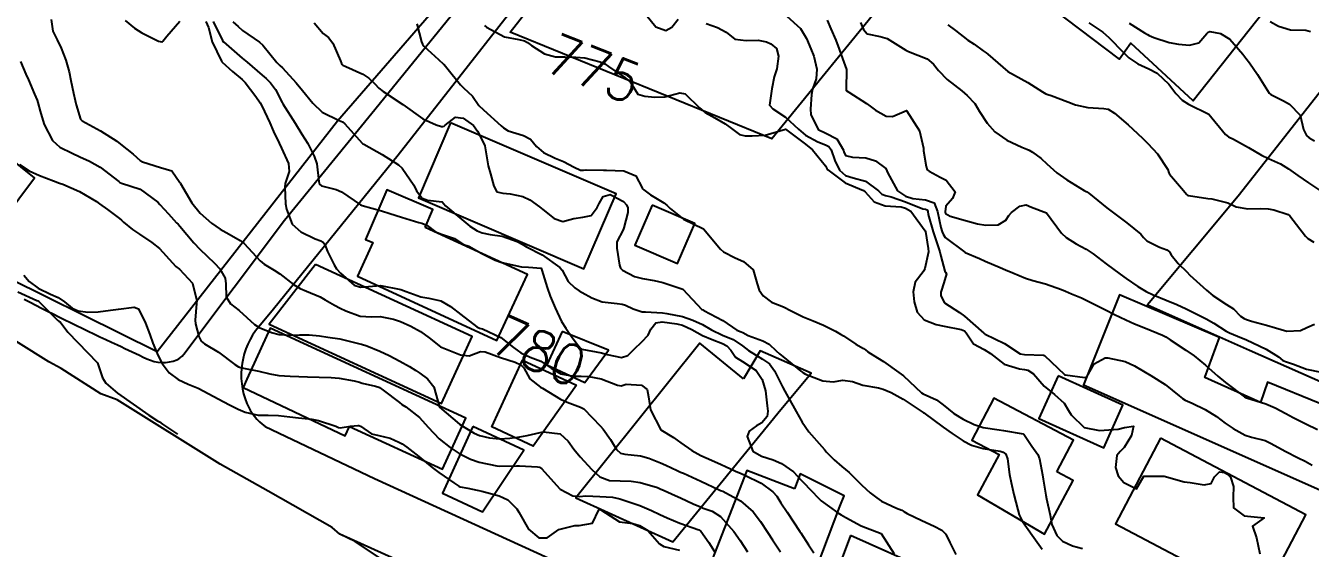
# Model space of a CAD drawing. Header units: metres. Extents: x 307586 to 320046, y 7427249 to 7434250.
# Drawn here: x 317066.9 to 317194.5, y 7431969 to 7432020.9 of the extents above; entities that cross this region are included whole.
import ezdxf
from ezdxf.enums import TextEntityAlignment as Align

# ---------------------------------------------------------------- set-up
doc = ezdxf.new("R2010")
doc.units = ezdxf.units.M
doc.header["$MEASUREMENT"] = 0
for name, color, linetype in [('Area', 45, 'Continuous'), ('Cotas', 45, 'Continuous'), ('Curvas de Nivel 1m', 11, 'Continuous'), ('Curvas de Nivel 5m', 15, 'Continuous'), ('Edificações', 30, 'Continuous'), ('Vias Primárias', 230, 'Continuous')]:
    doc.layers.add(name, color=color, linetype=linetype)
doc.styles.add('Style-STANDARD', font='STANDARD.shx')

msp = doc.modelspace()

# ---------------------------------------------------------------- linework, layer by layer
at = {"layer": 'Area'}
msp.add_polyline3d([(317105.81, 7431965.59, 784.53), (317099.61, 7431969.72, 784.78), (317098.08, 7431970.45, 784.71), (317097.34, 7431971.12, 784.7), (317090.98, 7431974.71, 784.58), (317086.2, 7431977.41, 784.43), (317075.99, 7431983.78, 784.53), (317074.36, 7431984.39, 784.75), (317070.42, 7431986.9, 785.03), (317069.2, 7431987.56, 785.08), (317056.58, 7431995.44, 785.85)], dxfattribs=at)
at = {"layer": 'Curvas de Nivel 1m', "flags": 128}
for points, elevation in [([(317069.43, 7432021.52), (317069.6, 7432020.36), (317070.01, 7432019.51), (317070.42, 7432018.67), (317070.89, 7432017.5), (317071.23, 7432016.34), (317071.39, 7432015.49), (317071.63, 7432014.22), (317071.8, 7432013.49), (317071.91, 7432013.05), (317072.33, 7432011.65), (317072.5, 7432011.48), (317074.32, 7432010.48), (317075.95, 7432009.44), (317076.31, 7432009.17), (317077.56, 7432008.15), (317078.28, 7432007.55), (317078.51, 7432007.41), (317080.28, 7432006.85), (317081.41, 7432006.51), (317082.21, 7432005.36), (317082.23, 7432005.32), (317082.26, 7432005.26), (317083.4, 7432003.35), (317084.23, 7432002.3), (317085.35, 7432001.33), (317086.21, 7432000.73), (317087.1, 7432000.21), (317088.2, 7431999.59), (317088.58, 7431999.29), (317090.17, 7431997.59), (317090.57, 7431997.26), (317091.57, 7431996.66), (317092.15, 7431996.27), (317093.5, 7431995.23), (317094.14, 7431994.83), (317094.78, 7431994.57), (317096.13, 7431993.99), (317096.64, 7431993.7), (317097.56, 7431993.18), (317098.12, 7431992.88), (317098.68, 7431992.6), (317100.11, 7431992.07), (317101.23, 7431992.01), (317102.11, 7431992.04), (317103.43, 7431991.78), (317104.1, 7431991.55), (317105.13, 7431991.09), (317106.09, 7431990.55), (317106.96, 7431989.94), (317108.07, 7431989.05), (317110.06, 7431988.24), (317110.92, 7431988.15), (317112.07, 7431988.58), (317112.51, 7431988.55), (317114.06, 7431987.99), (317115.49, 7431987.53), (317116.05, 7431987.24), (317116.36, 7431986.96), (317116.95, 7431985.87), (317118.02, 7431985.05), (317118.23, 7431984.93), (317120.01, 7431983.85), (317120.67, 7431983.56), (317122, 7431983.06), (317122.32, 7431982.88), (317123.98, 7431981.15), (317124.23, 7431980.86), (317124.97, 7431979.85), (317125.57, 7431978.84), (317125.95, 7431978.49), (317126.39, 7431978.38), (317127.95, 7431978.21), (317128.77, 7431977.98), (317129.94, 7431977.52), (317130.45, 7431977.3), (317131.6, 7431976.77), (317131.93, 7431976.61), (317132.2, 7431976.49), (317133.92, 7431975.7), (317135.76, 7431974.85), (317135.9, 7431974.79), (317136.11, 7431974.71), (317137.89, 7431973.75), (317139.12, 7431972.68), (317139.87, 7431971.69), (317140.54, 7431970.66), (317141.06, 7431969.87), (317141.83, 7431968.69)], 781), ([(317085.5, 7432021.33), (317086.43, 7432019.44), (317086.48, 7432019.36), (317086.53, 7432019.32), (317088.41, 7432017.69), (317088.88, 7432017.29), (317090.39, 7432016), (317090.79, 7432015.66), (317091.2, 7432015.26), (317091.7, 7432014.58), (317092.36, 7432013.3), (317092.39, 7432013.24), (317092.44, 7432013.16), (317093.64, 7432011.23), (317094.32, 7432010.16), (317094.9, 7432009.21), (317095.55, 7432007.95), (317095.8, 7432007.2), (317096.02, 7432005.45), (317096.07, 7432005.2), (317096.26, 7432005.02), (317097.74, 7432004.66), (317098.26, 7432004.43), (317100.15, 7432003.15), (317100.24, 7432003.11), (317100.31, 7432003.08), (317102.23, 7432002.54), (317103.05, 7432002.29), (317104.23, 7432001.91), (317105.92, 7432001.38), (317106.22, 7432001.3), (317106.76, 7432001.07), (317107.59, 7432000.44), (317108.2, 7432000.22), (317109.46, 7431999.78), (317110.2, 7431999.3), (317110.38, 7431999.21), (317110.89, 7431999.02), (317112.18, 7431998.32), (317113.53, 7431997.63), (317114.17, 7431997.4), (317116.13, 7431996.99), (317116.16, 7431996.99), (317116.82, 7431996.95), (317118.07, 7431996.84), (317118.16, 7431996.64), (317118.67, 7431994.92), (317118.99, 7431994.06), (317119.46, 7431992.92), (317120.1, 7431991.57), (317120.52, 7431990.9), (317121.17, 7431989.98), (317122, 7431988.88), (317122.07, 7431988.84), (317122.13, 7431988.82), (317124.07, 7431988.45), (317124.62, 7431988.29), (317126.06, 7431987.98), (317126.7, 7431988.19), (317127.33, 7431988.82), (317128.08, 7431989.55), (317128.69, 7431990.2), (317128.98, 7431990.8), (317129.47, 7431991.43), (317130.1, 7431991.51), (317131.54, 7431991.33), (317132.1, 7431991.2), (317133.04, 7431990.75), (317134.09, 7431990.16), (317135.05, 7431989.77), (317136.08, 7431989.36), (317136.51, 7431989.15), (317136.93, 7431988.71), (317137.38, 7431988.02), (317138.06, 7431987.6), (317139.42, 7431986.68), (317140.04, 7431985.81), (317140.35, 7431984.67), (317140.51, 7431983.17), (317140.59, 7431982.66), (317140.53, 7431982.12), (317139.99, 7431981.51), (317139.46, 7431981.2), (317138.73, 7431980.68), (317138.52, 7431980.13), (317139.11, 7431978.68), (317139.95, 7431978.19), (317141.11, 7431977.82), (317141.94, 7431977.47), (317143.12, 7431976.63), (317143.92, 7431975.78), (317145.04, 7431974.6), (317145.47, 7431974.16), (317145.89, 7431973.74), (317147.53, 7431972.57), (317147.88, 7431972.37), (317148.34, 7431972.1), (317149.86, 7431971.28), (317151.85, 7431970.52), (317153.13, 7431968.51)], 779), ([(317087.47, 7432021.3), (317087.98, 7432020.83), (317088.44, 7432020.45), (317090.1, 7432019.27), (317090.43, 7432018.97), (317091.85, 7432017.25), (317092.13, 7432016.97), (317092.4, 7432016.72), (317093.75, 7432015.23), (317094.38, 7432014.47), (317095.41, 7432013.21), (317096.35, 7432012.34), (317098.01, 7432011.5), (317098.34, 7432011.37), (317098.6, 7432011.17), (317100.31, 7432009.24), (317100.36, 7432009.2), (317100.47, 7432009.15), (317102.3, 7432008.12), (317103.91, 7432007.1), (317104.28, 7432006.76), (317105.45, 7432005.09), (317105.71, 7432004.54), (317106.25, 7432003.8), (317106.79, 7432003.61), (317108.25, 7432003.42), (317108.43, 7432003.23), (317108.59, 7432003.05), (317110.22, 7432001.69), (317111.01, 7432001.02), (317111.74, 7432000.54), (317112.21, 7432000.35), (317113.01, 7432000.19), (317114.2, 7432000.03), (317115.69, 7431999.48), (317116.2, 7431999.23), (317116.36, 7431999.12), (317116.64, 7431998.95), (317118.18, 7431998.18), (317119.94, 7431996.91), (317120.16, 7431996.65), (317120.76, 7431995.51), (317121.41, 7431994.89), (317121.86, 7431994.6), (317122.14, 7431994.43), (317123.11, 7431993.89), (317124.13, 7431993.52), (317125.63, 7431993.34), (317126.13, 7431993.27), (317126.46, 7431993.17), (317127.2, 7431992.82), (317128.12, 7431992.5), (317128.43, 7431992.5), (317130.12, 7431992.4), (317130.55, 7431992.35), (317132.11, 7431992.04), (317133.15, 7431991.7), (317134.1, 7431991.27), (317135, 7431990.73), (317136.09, 7431990.21), (317137.14, 7431989.76), (317138.08, 7431989.13), (317138.67, 7431988.68), (317140.06, 7431987.82), (317140.74, 7431987.34), (317141.26, 7431986.65), (317142.03, 7431985.06), (317142.26, 7431984.64), (317142.61, 7431984.04), (317143.39, 7431982.63), (317143.99, 7431981.57), (317144.67, 7431980.61), (317145.96, 7431979.14), (317146.2, 7431978.84), (317146.4, 7431978.59), (317147.18, 7431977.81), (317147.94, 7431977.16), (317148.65, 7431976.56), (317149.91, 7431975.31), (317150.76, 7431974.54), (317151.41, 7431974.04), (317151.89, 7431973.73), (317153.36, 7431973.03), (317153.89, 7431972.82), (317154.08, 7431972.7), (317154.42, 7431972.49), (317155.87, 7431971.8), (317157.09, 7431971.24), (317157.86, 7431970.83), (317158.25, 7431970.45), (317158.67, 7431969.62), (317159.24, 7431968.44)], 778), ([(317095.53, 7432021.21), (317096.44, 7432020.13), (317096.98, 7432019.73), (317097.38, 7432019.19), (317098.15, 7432017.43), (317098.26, 7432017.17), (317098.31, 7432017.08), (317098.4, 7432017.01), (317098.7, 7432016.86), (317100.39, 7432016.09), (317100.97, 7432015.72), (317101.57, 7432015.13), (317101.97, 7432014.72), (317102.38, 7432014.38), (317104.36, 7432013.1), (317106.34, 7432011.68), (317107.66, 7432011.06), (317108.2, 7432010.92), (317108.33, 7432010.91), (317108.44, 7432010.94), (317108.54, 7432011.05), (317109.56, 7432011.83), (317110.34, 7432011.73), (317111.37, 7432011.01), (317111.76, 7432010.44), (317112.32, 7432009.37), (317112.48, 7432009), (317112.53, 7432008.78), (317112.82, 7432006.99), (317113.05, 7432006.22), (317113.37, 7432004.99), (317113.69, 7432004.42), (317114.26, 7432004.29), (317115.01, 7432004.22), (317116.25, 7432003.95), (317116.94, 7432003.64), (317117.91, 7432002.94), (317118.24, 7432002.67), (317119.37, 7432001.78), (317120.22, 7432001.47), (317121.34, 7432001.78), (317122.23, 7432001.91), (317123.04, 7432002.06), (317123.65, 7432002.87), (317123.85, 7432003.26), (317124.25, 7432003.96), (317124.94, 7432004.17), (317126.25, 7432003.47), (317126.55, 7432003.14), (317126.69, 7432002.83), (317126.69, 7432002.38), (317126.28, 7432000.84), (317126.21, 7432000.66), (317125.59, 7431999.46), (317125.58, 7431998.85), (317125.86, 7431997.15), (317125.96, 7431996.84), (317126.16, 7431996.65), (317127.36, 7431996.03), (317128.15, 7431995.82), (317129.31, 7431995.64), (317130.15, 7431995.41), (317132.14, 7431994.76), (317134.05, 7431992.74), (317134.12, 7431992.7), (317134.22, 7431992.64), (317136.11, 7431991.67), (317137.52, 7431990.7), (317137.93, 7431990.53), (317138.09, 7431990.46), (317138.63, 7431990.15), (317140.08, 7431989.63), (317140.73, 7431989.31), (317141.42, 7431988.65), (317141.76, 7431988.34), (317142.07, 7431988.09), (317143.86, 7431986.62), (317144.05, 7431986.48), (317144.32, 7431986.34), (317146.04, 7431985.67), (317147.06, 7431985.56), (317148.04, 7431985.74), (317149.01, 7431985.59), (317150.03, 7431985.25), (317151.59, 7431984.96), (317152.03, 7431984.85), (317152.84, 7431984.51), (317154.02, 7431983.85), (317155.82, 7431982.67), (317156, 7431982.52), (317156.03, 7431982.5), (317156.07, 7431982.48), (317157.98, 7431981.06), (317158.88, 7431980.44), (317159.97, 7431979.71), (317160.82, 7431979.27), (317161.96, 7431978.96), (317163.66, 7431978.68), (317163.96, 7431978.6), (317164.21, 7431978.38), (317164.39, 7431977.94), (317164.59, 7431976.37), (317164.74, 7431975.56), (317165.02, 7431974.37), (317165.41, 7431972.85), (317165.54, 7431972.36), (317165.87, 7431971.7), (317166.83, 7431970.34), (317167.84, 7431968.96)], 777), ([(317105.73, 7432021.09), (317106.2, 7432019.32), (317106.29, 7432019.08), (317106.43, 7432018.87), (317107.9, 7432017.57), (317108.4, 7432017.11), (317108.46, 7432017.05), (317108.73, 7432016.72), (317110.07, 7432015.03), (317110.38, 7432014.76), (317111.28, 7432013.92), (317111.9, 7432013.01), (317112.36, 7432012.56), (317114.1, 7432010.98), (317114.33, 7432010.77), (317114.81, 7432010.49), (317116.32, 7432010.03), (317117.01, 7432009.64), (317117.63, 7432008.94), (317118.3, 7432008.34), (317119.46, 7432007.76), (317120.29, 7432007.42), (317121.35, 7432006.89), (317121.98, 7432006.59), (317122.28, 7432006.58), (317122.54, 7432006.62), (317124.28, 7432006.58), (317124.58, 7432006.56), (317126.28, 7432006.5), (317127.47, 7432006.01), (317128.12, 7432004.81), (317128.17, 7432004.72), (317128.26, 7432004.61), (317128.93, 7432004.13), (317130.25, 7432003.33), (317130.57, 7432003.11), (317130.9, 7432002.78), (317132.23, 7432001.72), (317134.21, 7432000.74), (317135.9, 7431998.72), (317136.19, 7431998.48), (317137.36, 7431997.88), (317138.18, 7431997.51), (317139.12, 7431996.68), (317139.52, 7431995.31), (317139.73, 7431994.67), (317140.14, 7431994.1), (317140.95, 7431993.48), (317142.13, 7431993), (317142.92, 7431992.63), (317144.11, 7431992.02), (317145.1, 7431991.62), (317146.1, 7431991.2), (317147.3, 7431990.58), (317147.81, 7431990.29), (317148.09, 7431990.12), (317149.33, 7431989.31), (317150.08, 7431988.87), (317150.28, 7431988.75), (317150.51, 7431988.54), (317151.48, 7431987.94), (317152.06, 7431987.58), (317153.61, 7431986.5), (317154.05, 7431986.15), (317155.86, 7431984.48), (317156.02, 7431984.37), (317157.32, 7431983.77), (317158.01, 7431983.28), (317159.05, 7431982.44), (317159.99, 7431981.86), (317161.06, 7431981.34), (317161.98, 7431981.04), (317163.57, 7431980.8), (317163.98, 7431980.74), (317165.95, 7431980.39), (317165.97, 7431980.38), (317166, 7431980.36), (317166.79, 7431979.17), (317167.38, 7431978.34), (317167.56, 7431977.94), (317167.86, 7431976.33), (317167.93, 7431975.92), (317168.19, 7431974.33), (317168.27, 7431973.95), (317168.63, 7431972.32), (317168.8, 7431971.39), (317169.28, 7431970.32), (317169.85, 7431969.75), (317170.84, 7431969.29), (317171.84, 7431969.03)], 776), ([(317128.47, 7432022.04), (317129.46, 7432020.8), (317130.45, 7432020.43), (317131.05, 7432020.78), (317131.67, 7432021.56)], 774), ([(317134.46, 7432021.12), (317135.6, 7432020.73), (317136.45, 7432020.26), (317137.32, 7432019.59), (317138.44, 7432019.43), (317139.63, 7432019.49), (317140.44, 7432019.3), (317140.89, 7432019.11), (317141.45, 7432018.65), (317141.66, 7432017.89), (317141.47, 7432016.65), (317141.22, 7432015.83), (317140.99, 7432014.66), (317140.75, 7432013.04), (317141.07, 7432012.66), (317142.35, 7432011.84), (317143.63, 7432010.63), (317144.33, 7432010.05), (317145.54, 7432009.38), (317146.32, 7432009.09), (317146.64, 7432008.92), (317146.86, 7432008.59), (317147.25, 7432007.54), (317147.71, 7432006.58), (317148.29, 7432006.05), (317149.05, 7432005.8), (317150.28, 7432005.5), (317151.56, 7432004.53), (317151.92, 7432004.19), (317152.26, 7432004.06), (317152.83, 7432003.94), (317154.25, 7432003.42), (317155.98, 7432002.75), (317156.25, 7432002.69), (317156.4, 7432002.63), (317156.46, 7432002.48), (317156.52, 7432002.19), (317157.02, 7432000.47), (317157.29, 7431999.55), (317157.66, 7431998.46), (317157.76, 7431998.03), (317158.17, 7431996.54), (317158.22, 7431996.45), (317158.33, 7431996.29), (317158.16, 7431995.73), (317157.85, 7431994.75), (317157.75, 7431994.46), (317157.78, 7431994.09), (317158.13, 7431993.41), (317159.62, 7431992.44), (317160.12, 7431992.1), (317162.05, 7431990.4), (317162.07, 7431990.38), (317162.09, 7431990.36), (317162.18, 7431990.31), (317164.08, 7431989.37), (317165.65, 7431988.36), (317166.07, 7431988.27), (317167.97, 7431988.23), (317168.07, 7431988.19), (317170.03, 7431986.31), (317170.05, 7431986.29), (317170.11, 7431986.25), (317172.05, 7431985.99), (317172.26, 7431986.07), (317172.41, 7431986.28), (317173, 7431987.34), (317174.07, 7431987.95), (317174.36, 7431987.96), (317176.07, 7431987.59), (317176.99, 7431987.16), (317178.06, 7431986.53), (317178.6, 7431986.2), (317180.04, 7431985.29), (317181.44, 7431984.17), (317181.76, 7431983.91), (317182.02, 7431983.76), (317182.72, 7431983.45), (317184.01, 7431982.81), (317185.12, 7431982.13), (317186, 7431981.48), (317186.8, 7431980.92), (317187.98, 7431980.28), (317188.61, 7431980.08), (317189.98, 7431979.73), (317190.57, 7431979.46), (317191.96, 7431978.68), (317193.26, 7431978.03), (317193.95, 7431977.68), (317194.65, 7431977.31)], 774), ([(317142.47, 7432021.86), (317143.82, 7432020.63), (317144.44, 7432019.63), (317144.87, 7432018.62), (317145.14, 7432017.9), (317145.44, 7432016.61), (317145.37, 7432015.64), (317145.03, 7432014.61), (317144.91, 7432014.08), (317144.82, 7432012.62), (317144.87, 7432012.1), (317145.58, 7432010.61), (317146.33, 7432010.24), (317147.43, 7432009.69), (317148.09, 7432008.57), (317148.14, 7432008.4), (317148.31, 7432008.02), (317149, 7432007.87), (317150.31, 7432007.8), (317151.28, 7432007.51), (317152.3, 7432006.73), (317152.4, 7432006.52), (317152.46, 7432006.35), (317153.47, 7432004.51), (317154.26, 7432004.01), (317154.97, 7432003.78), (317156.25, 7432003.64), (317157.11, 7432003.32), (317157.43, 7432002.46), (317157.78, 7432000.9), (317157.9, 7432000.45), (317157.98, 7432000.22), (317158.21, 7431999.88), (317160.16, 7431998.43), (317160.19, 7431998.41), (317161.6, 7431997.82), (317162.18, 7431997.56), (317163.65, 7431996.92), (317164.18, 7431996.69), (317164.91, 7431996.37), (317166.17, 7431995.84), (317166.9, 7431995.61), (317168.16, 7431995.3), (317169.73, 7431994.73), (317170.15, 7431994.55), (317170.74, 7431994.3), (317171.74, 7431993.89), (317172.14, 7431993.71), (317173.25, 7431993.15), (317174.13, 7431992.7), (317175, 7431992.25), (317176.12, 7431991.72), (317177, 7431991.34), (317178.1, 7431990.88), (317179.76, 7431990.19), (317180.1, 7431990.02), (317180.54, 7431989.74), (317182.08, 7431988.72), (317182.91, 7431988.15), (317184.06, 7431987.21), (317185.27, 7431986.13), (317186.04, 7431985.5), (317187.92, 7431984.09), (317187.98, 7431984.05), (317188.02, 7431984.02), (317188.12, 7431983.99), (317190.02, 7431983.39), (317190.95, 7431982.99), (317192.01, 7431982.43), (317192.75, 7431982.03), (317194, 7431981.41), (317195.16, 7431980.84)], 773), ([(317146.47, 7432021.46), (317146.85, 7432020.59), (317147.34, 7432019.49), (317147.68, 7432018.58), (317147.88, 7432018.03), (317148.41, 7432016.57), (317148.35, 7432014.6), (317148.35, 7432014.57), (317148.35, 7432014.54), (317148.38, 7432014.49), (317148.64, 7432014.31), (317150.37, 7432013.18), (317150.76, 7432012.94), (317151.27, 7432012.54), (317152.35, 7432011.93), (317152.97, 7432011.9), (317154.36, 7432012.5), (317155.65, 7432010.49), (317156.03, 7432008.76), (317156.06, 7432008.48), (317156.3, 7432006.95), (317156.42, 7432006.61), (317156.59, 7432006.48), (317157.71, 7432005.88), (317158.28, 7432005.58), (317159.18, 7432004.44), (317158.93, 7432003.76), (317158.25, 7432002.99), (317158.2, 7432002.45), (317158.24, 7432002.27), (317158.68, 7432002), (317160.23, 7432001.57), (317161.39, 7432001.25), (317162.22, 7432001.12), (317163.47, 7432001.14), (317164.23, 7432001.61), (317164.53, 7432002.09), (317164.79, 7432002.37), (317165.62, 7432003), (317166.25, 7432003.14), (317166.78, 7432002.89), (317168.24, 7432002.33), (317169.73, 7432000.31), (317170.21, 7431999.9), (317171.19, 7431999.28), (317172.2, 7431998.72), (317172.88, 7431998.27), (317174.18, 7431997.28), (317175.57, 7431996.25), (317176.17, 7431995.83), (317177.34, 7431995.04), (317178.15, 7431994.54), (317178.84, 7431994.2), (317180.14, 7431993.67), (317181.19, 7431993.23), (317182.13, 7431992.81), (317183.46, 7431992.15), (317184.12, 7431991.81), (317184.87, 7431991.38), (317186.11, 7431990.61), (317186.43, 7431990.44), (317187.23, 7431990.1), (317188.1, 7431989.72), (317188.73, 7431989.45), (317190.08, 7431988.81), (317191.28, 7431988.05), (317191.73, 7431987.7), (317192.07, 7431987.54), (317192.79, 7431987.31), (317194.06, 7431986.84), (317195.54, 7431986.52)], 772), ([(317149.79, 7432021.23), (317150.1, 7432020.55), (317150.45, 7432020.12), (317151.74, 7432019.83), (317152.44, 7432019.64), (317154.28, 7432018.5), (317154.43, 7432018.42), (317154.56, 7432018.37), (317156.42, 7432017.64), (317157.04, 7432017.09), (317157.54, 7432016.46), (317158.4, 7432015.58), (317159.84, 7432014.44), (317160.38, 7432014), (317161.13, 7432013.18), (317161.62, 7432012.41), (317162.35, 7432011.23), (317163.13, 7432010.39), (317164.32, 7432009.56), (317165.82, 7432008.86), (317166.32, 7432008.65), (317166.52, 7432008.56), (317166.88, 7432008.35), (317167.72, 7432007.75), (317168.3, 7432007.21), (317169.27, 7432006.32), (317170.28, 7432005.61), (317171.98, 7432004.57), (317172.26, 7432004.41), (317172.46, 7432004.28), (317174.25, 7432002.85), (317175.04, 7432002.25), (317176.23, 7432001.35), (317177.61, 7432000.22), (317177.9, 7431999.9), (317178.21, 7431999.57), (317179.46, 7431998.94), (317180.2, 7431998.66), (317180.47, 7431998.46), (317180.64, 7431998.18), (317181.32, 7431997.31), (317182.18, 7431996.47), (317182.5, 7431996.16), (317184.15, 7431994.67), (317184.78, 7431994.13), (317186.13, 7431993.25), (317186.84, 7431992.82), (317187.52, 7431992.1), (317187.88, 7431991.86), (317188.12, 7431991.76), (317188.62, 7431991.58), (317190.11, 7431991.18), (317190.99, 7431990.93), (317192.11, 7431990.58), (317193.49, 7431990.65), (317194.11, 7431990.95), (317194.85, 7431991.28)], 771), ([(317172.47, 7432021.2), (317173.84, 7432020.27), (317174.45, 7432019.73), (317175.9, 7432018.25), (317176.43, 7432017.74), (317177.33, 7432017.13), (317178.42, 7432016.63), (317179.25, 7432016.2), (317180.4, 7432015.1), (317181.11, 7432014.18), (317181.74, 7432013.53), (317182.37, 7432013.12), (317184.36, 7432012.14), (317186.04, 7432010.12), (317186.34, 7432009.89), (317186.81, 7432009.64), (317188.32, 7432008.82), (317189.62, 7432008.08), (317190.31, 7432007.73), (317191.48, 7432007.22), (317192.3, 7432006.71), (317193.22, 7432006.03), (317194.28, 7432005.33), (317196.26, 7432004)], 769), ([(317176.47, 7432021.18), (317177.99, 7432020.22), (317178.27, 7432020.04), (317178.45, 7432019.93), (317178.92, 7432019.73), (317180.44, 7432019.25), (317181.35, 7432019.09), (317182.44, 7432018.99), (317183.38, 7432019.22), (317184.19, 7432020.14), (317184.32, 7432020.28), (317184.46, 7432020.35), (317185.53, 7432020.13), (317186.45, 7432019.59), (317187.74, 7432018.1), (317188.04, 7432017.7), (317188.42, 7432017.24), (317189.2, 7432016.08), (317190.38, 7432014.21), (317190.53, 7432014.07), (317191.8, 7432013.47), (317192.37, 7432013.14), (317193.44, 7432012.03), (317193.76, 7432010.62), (317194.06, 7432010.02), (317194.34, 7432009.79), (317194.85, 7432009.5)], 768), ([(317190.48, 7432021.34), (317191.28, 7432020.87), (317192.47, 7432020.49), (317194.01, 7432020.48), (317194.47, 7432020.33)], 767), ([(317066.4, 7432017.35), (317066.93, 7432016.1), (317067.17, 7432015.55), (317067.77, 7432014.13), (317068.03, 7432013.53), (317068.11, 7432013.29), (317068.34, 7432012.44), (317068.6, 7432011.53), (317068.75, 7432011.11), (317069.56, 7432009.52), (317070.3, 7432008.86), (317071.53, 7432008.25), (317072.29, 7432007.91), (317073.25, 7432007.47), (317074.28, 7432006.86), (317076.14, 7432005.44), (317076.26, 7432005.36), (317076.4, 7432005.3), (317078.25, 7432004.7), (317080.02, 7432003.39), (317080.23, 7432003.17), (317081.09, 7432002.24), (317081.89, 7432001.36), (317082.05, 7432001.2), (317082.21, 7432001.01), (317083.59, 7431999.35), (317084.18, 7431998.73), (317085.66, 7431997.33), (317086.16, 7431996.77), (317086.7, 7431995.86), (317086.76, 7431995.31), (317086.81, 7431993.99), (317087.25, 7431993.3), (317088.11, 7431992.64), (317089.61, 7431991.27), (317090.09, 7431990.96), (317091.29, 7431990.46), (317092.08, 7431990.27), (317093.1, 7431990.21), (317094.08, 7431990.24), (317095.05, 7431990.24), (317096.08, 7431990.14), (317096.89, 7431990), (317098.08, 7431989.82), (317099.81, 7431989.42), (317100.07, 7431989.35), (317100.24, 7431989.31), (317100.77, 7431989.14), (317102.07, 7431988.61), (317102.98, 7431988.19), (317104.05, 7431987.63), (317105, 7431987.09), (317105.64, 7431986.68), (317106.04, 7431986.42), (317106.81, 7431985.85), (317107.42, 7431985.06), (317108, 7431983.05), (317109.98, 7431981.38), (317110.5, 7431981.02), (317111.43, 7431980.47), (317111.97, 7431980.24), (317112.94, 7431980.02), (317113.96, 7431979.92), (317114.98, 7431979.98), (317115.96, 7431980.1), (317116.68, 7431980.23), (317117.97, 7431980.55), (317118.3, 7431980.6), (317119.97, 7431980.42), (317120.76, 7431979.69), (317121.32, 7431978.89), (317121.94, 7431978.13), (317123.12, 7431976.87), (317123.92, 7431976.14), (317124.85, 7431975.79), (317125.91, 7431975.75), (317127.02, 7431975.71), (317127.91, 7431975.58), (317129.63, 7431975.07), (317129.91, 7431974.96), (317130.3, 7431974.78), (317131.4, 7431974.27), (317131.9, 7431974.04), (317133.17, 7431973.47), (317133.89, 7431973.15), (317134.18, 7431973.03), (317135.05, 7431972.72), (317135.88, 7431972.2), (317137.21, 7431970.7), (317137.84, 7431969.81), (317138.57, 7431968.68)], 782), ([(317066.28, 7432007.13), (317067.24, 7432006.52), (317068.27, 7432006.05), (317069.66, 7432005.52), (317070.26, 7432005.3), (317070.58, 7432005.19), (317072.25, 7432004.46), (317073.94, 7432003.46), (317074.23, 7432003.25), (317075.02, 7432002.66), (317076.22, 7432001.77), (317076.4, 7432001.62), (317076.61, 7432001.43), (317077.49, 7432000.7), (317078.2, 7432000.23), (317079.44, 7431999.4), (317080.18, 7431998.79), (317081.47, 7431997.37), (317081.8, 7431997.01), (317082.16, 7431996.76), (317083.45, 7431995.35), (317083.88, 7431993.59), (317083.87, 7431993.34), (317083.74, 7431991.7), (317083.76, 7431991.34), (317084.08, 7431990.07), (317084.33, 7431989.6), (317084.67, 7431989.33), (317086.06, 7431988.52), (317087.68, 7431987.29), (317088.04, 7431987.06), (317088.37, 7431986.96), (317090.04, 7431986.62), (317091.14, 7431986.36), (317092.03, 7431986.2), (317093.15, 7431986.12), (317094.03, 7431986.09), (317094.89, 7431986.06), (317096.03, 7431986.02), (317097.22, 7431985.99), (317098.03, 7431985.92), (317099.53, 7431985.65), (317100.03, 7431985.53), (317100.32, 7431985.44), (317101.63, 7431985.13), (317101.95, 7431985.05), (317102.02, 7431985.01), (317102.4, 7431984.73), (317104.01, 7431983.5), (317104.24, 7431983.33), (317104.63, 7431983.09), (317105.99, 7431982.04), (317106.87, 7431981.06), (317107.96, 7431979.92), (317109.04, 7431979.04), (317109.94, 7431978.44), (317111.06, 7431977.89), (317111.93, 7431977.59), (317113.69, 7431977.22), (317113.93, 7431977.21), (317115.64, 7431977.24), (317115.93, 7431977.23), (317117.73, 7431977.13), (317117.93, 7431977.09), (317118.15, 7431976.93), (317119.9, 7431974.97), (317119.93, 7431974.94), (317119.98, 7431974.91), (317121.24, 7431974.24), (317121.9, 7431974.2), (317122.52, 7431974.25), (317123.9, 7431974.19), (317125.16, 7431974.11), (317125.89, 7431973.97), (317127.18, 7431973.52), (317127.89, 7431973.28), (317129.03, 7431972.8), (317129.88, 7431972.4), (317130.59, 7431972.06), (317131.86, 7431971.53), (317133.72, 7431970.88), (317133.85, 7431970.82), (317133.95, 7431970.74), (317134.73, 7431969.61), (317135.28, 7431968.72)], 783), ([(317066.73, 7431996.14), (317067.23, 7431995.54), (317068.13, 7431994.85), (317069.36, 7431994.28), (317070.12, 7431993.95), (317070.74, 7431993.5), (317071.5, 7431992.88), (317072.1, 7431992.63), (317073.08, 7431992.49), (317074.1, 7431992.52), (317075.33, 7431992.67), (317076.11, 7431992.79), (317077.68, 7431992.99), (317078.11, 7431992.81), (317078.8, 7431991.4), (317079.21, 7431990.27), (317079.53, 7431989.4), (317080.05, 7431988.15), (317080.45, 7431987.38), (317081.13, 7431986.47), (317082.03, 7431985.79), (317083.04, 7431985.35), (317084.02, 7431984.93), (317085.07, 7431984.38), (317086.01, 7431983.88), (317087.14, 7431983.3), (317088, 7431982.87), (317088.7, 7431982.57), (317089.99, 7431982.27), (317090.98, 7431982.27), (317091.99, 7431982.23), (317093.12, 7431982.09), (317093.98, 7431982), (317095.31, 7431981.87), (317095.98, 7431981.74), (317097.69, 7431981.17), (317097.97, 7431981.05), (317098.13, 7431981.01), (317099.14, 7431981.16), (317099.88, 7431981.24), (317099.97, 7431981.23), (317100.14, 7431981.15), (317101.24, 7431980.4), (317101.96, 7431980.23), (317103.1, 7431979.97), (317103.96, 7431979.59), (317104.27, 7431979.41), (317104.73, 7431979.09), (317105.94, 7431978.16), (317107.27, 7431977.06), (317107.92, 7431976.57), (317109.41, 7431975.54), (317109.9, 7431975.2), (317110.03, 7431975.16), (317110.79, 7431975.02), (317111.73, 7431974.83), (317111.9, 7431974.78), (317112.19, 7431974.71), (317113.9, 7431974.25), (317114.78, 7431973.86), (317115.68, 7431972.95), (317115.88, 7431972.62), (317116.84, 7431970.94), (317117.84, 7431970.08), (317118.68, 7431970.09), (317119.85, 7431970.91), (317121.44, 7431971.31), (317121.86, 7431971.31), (317123.19, 7431971.54), (317123.81, 7431972.86), (317123.85, 7431972.89), (317123.88, 7431972.9), (317123.92, 7431972.89), (317123.99, 7431972.86), (317125.87, 7431971.66), (317127.19, 7431971.49), (317127.86, 7431971.32), (317128.66, 7431970.8), (317129.84, 7431969.49), (317130.26, 7431969.21), (317131.83, 7431968.86)], 784)]:
    msp.add_lwpolyline(points, dxfattribs=dict(at, elevation=elevation))
at = {"layer": 'Curvas de Nivel 5m', "flags": 128}
for points, elevation in [([(317076.79, 7432021.43), (317077.71, 7432020.68), (317078.44, 7432020.2), (317080.09, 7432019.39), (317080.43, 7432019.32), (317080.48, 7432019.34), (317080.52, 7432019.39), (317080.92, 7432019.86), (317082.21, 7432021.36)], 780), ([(317084.79, 7432021.34), (317085.04, 7432020.74), (317085.43, 7432019.33), (317086.34, 7432017.39), (317086.37, 7432017.32), (317086.4, 7432017.28), (317087.45, 7432016.36), (317088.39, 7432015.59), (317088.69, 7432015.29), (317089.76, 7432013.89), (317090.18, 7432013.27), (317090.36, 7432012.95), (317091.13, 7432011.26), (317091.51, 7432010.43), (317092.06, 7432009.24), (317092.31, 7432008.77), (317093, 7432007.23), (317093.05, 7432006.46), (317092.67, 7432005.24), (317092.62, 7432004.88), (317092.7, 7432003.24), (317092.78, 7432002.69), (317093.37, 7432001.23), (317094.21, 7432000.47), (317095.65, 7431999.75), (317096.2, 7431999.55), (317096.42, 7431999.42), (317096.59, 7431999.19), (317096.87, 7431998.5), (317097.52, 7431997.18), (317097.77, 7431996.79), (317098.15, 7431996.34), (317099.52, 7431995.16), (317100.14, 7431994.96), (317102.14, 7431995.12), (317104.14, 7431994.73), (317104.69, 7431994.54), (317106.13, 7431994), (317106.94, 7431993.87), (317108.13, 7431993.6), (317109.09, 7431993.04), (317110.11, 7431992.25), (317111.68, 7431991.01), (317111.97, 7431990.88), (317112.09, 7431990.86), (317112.26, 7431990.83), (317114.08, 7431989.98), (317115.34, 7431988.97), (317116.07, 7431988.44), (317116.98, 7431988.02), (317118.05, 7431987.62), (317119.09, 7431986.92), (317120.04, 7431986.35), (317121.28, 7431986.14), (317122.04, 7431986.12), (317122.8, 7431986.11), (317124.03, 7431985.87), (317125.65, 7431985.22), (317126.03, 7431985.18), (317126.52, 7431985.32), (317128.03, 7431985.23), (317128.59, 7431984.8), (317128.73, 7431984.09), (317128.93, 7431982.8), (317129.97, 7431980.79), (317131.23, 7431980.04), (317131.96, 7431979.51), (317133.04, 7431978.75), (317133.95, 7431978.27), (317135, 7431977.79), (317135.94, 7431977.35), (317136.38, 7431977.15), (317137.38, 7431976.7), (317137.93, 7431976.46), (317138.32, 7431976.3), (317139.92, 7431975.52), (317141.09, 7431974.65), (317141.47, 7431974.22), (317141.89, 7431973.57), (317142.5, 7431972.63), (317143.76, 7431970.72), (317143.82, 7431970.62), (317143.85, 7431970.57), (317144.64, 7431969.4), (317145.15, 7431968.6)], 780), ([(317112.45, 7432020.93), (317112.67, 7432020.77), (317114.44, 7432019.81), (317115.86, 7432019.55), (317116.44, 7432019.42), (317116.74, 7432019.26), (317117.13, 7432018.95), (317118.42, 7432018.13), (317119.5, 7432017.84), (317120.42, 7432017.81), (317121.51, 7432017.8), (317122.42, 7432017.71), (317123.95, 7432017.33), (317124.41, 7432017.13), (317124.78, 7432016.86), (317126.39, 7432015.76), (317126.91, 7432015.36), (317127.25, 7432014.83), (317127.69, 7432014.13), (317128.37, 7432013.91), (317129.37, 7432013.81), (317130.37, 7432013.85), (317131.85, 7432014.24), (317132.38, 7432014.16), (317133.81, 7432012.75), (317134.36, 7432012.31), (317135.32, 7432011.76), (317136.34, 7432011.18), (317136.99, 7432010.71), (317137.76, 7432010.13), (317138.33, 7432010), (317139.03, 7432009.98), (317140.33, 7432010.06), (317142.33, 7432010.64), (317144.32, 7432009.17), (317145.01, 7432008.61), (317146.3, 7432007.02), (317146.44, 7432006.74), (317146.55, 7432006.6), (317148.27, 7432005.33), (317150.07, 7432004.55), (317150.26, 7432004.43), (317151.14, 7432003.42), (317152.25, 7432003.02), (317153.82, 7432002.93), (317154.25, 7432002.82), (317154.78, 7432002.49), (317156.21, 7432000.54), (317156.23, 7432000.48), (317156.51, 7431998.79), (317156.53, 7431998.48), (317156.18, 7431996.8), (317156.09, 7431996.57), (317156.01, 7431996.48), (317155.2, 7431995.45), (317155.03, 7431994.49), (317155.13, 7431993.5), (317155.43, 7431992.49), (317156.11, 7431991.73), (317157.3, 7431991.27), (317158.1, 7431991.09), (317159.78, 7431990.75), (317160.1, 7431990.64), (317160.29, 7431990.43), (317161.02, 7431989.35), (317162.08, 7431988.79), (317162.71, 7431988.39), (317164.06, 7431987.31), (317165.56, 7431986.86), (317166.06, 7431986.8), (317166.41, 7431986.71), (317166.95, 7431986.35), (317168.03, 7431985.13), (317169.06, 7431984.32), (317170.01, 7431983.46), (317170.43, 7431982.73), (317170.69, 7431982.3), (317171.98, 7431981.04), (317173.52, 7431980.72), (317173.98, 7431980.77), (317175.36, 7431980.87), (317175.99, 7431981.05), (317176.91, 7431981.15), (317176.69, 7431980.23), (317175.96, 7431979.05), (317175.56, 7431978.64), (317175.23, 7431978.25), (317175.12, 7431977.07), (317175.36, 7431976.25), (317175.92, 7431975.59), (317177.19, 7431974.95), (317177.93, 7431976.21), (317179.93, 7431976.19), (317181.93, 7431975.65), (317182.51, 7431975.57), (317183.92, 7431975.35), (317184.59, 7431975.47), (317184.94, 7431976.13), (317185.44, 7431976.63), (317185.94, 7431976.57), (317186.22, 7431976.4), (317186.52, 7431976.11), (317186.84, 7431975.19), (317186.78, 7431974.11), (317186.84, 7431973.06), (317187.88, 7431972.27), (317189.88, 7431972.07), (317188.72, 7431971.23), (317189.11, 7431970.08), (317189.43, 7431968.48)], 775), ([(317158.46, 7432020.99), (317159.23, 7432020.44), (317160.44, 7432019.49), (317161.09, 7432019.07), (317161.97, 7432018.41), (317162.25, 7432018.22), (317162.43, 7432018.1), (317164.41, 7432016.38), (317166.4, 7432015.27), (317167.87, 7432014.34), (317168.2, 7432014.15), (317168.38, 7432014.09), (317168.71, 7432013.99), (317170.37, 7432013.36), (317171.15, 7432013.07), (317172.37, 7432012.79), (317173.94, 7432012.69), (317174.37, 7432012.62), (317175, 7432012.25), (317176.35, 7432011.06), (317177.29, 7432010.23), (317177.83, 7432009.72), (317178.32, 7432009.23), (317179.29, 7432008.2), (317180.3, 7432006.65), (317180.41, 7432006.31), (317180.48, 7432006.19), (317181.65, 7432004.79), (317182.19, 7432004.16), (317182.23, 7432004.13), (317182.26, 7432004.11), (317182.35, 7432004.07), (317184.26, 7432003.77), (317184.67, 7432003.72), (317186.26, 7432003.33), (317187.09, 7432002.95), (317188.25, 7432002.73), (317189.54, 7432002.78), (317190.25, 7432002.75), (317190.82, 7432002.63), (317192.24, 7432002.16), (317192.42, 7432002.04), (317193.09, 7432001.17), (317193.98, 7432000.02), (317194.22, 7431999.8), (317194.81, 7431999.42)], 770), ([(317066.13, 7431994.51), (317068, 7431993.65), (317068.11, 7431993.6), (317068.21, 7431993.53), (317070.09, 7431991.66), (317070.18, 7431991.6), (317070.32, 7431991.51), (317071.07, 7431990.49), (317072.07, 7431989.48), (317074.04, 7431987.46), (317074.53, 7431985.95), (317074.85, 7431985.45), (317076.01, 7431984.43), (317079.12, 7431982.26), (317079.98, 7431981.69), (317080.17, 7431981.58), (317080.48, 7431981.38), (317081.96, 7431980.37)], 785)]:
    msp.add_lwpolyline(points, dxfattribs=dict(at, elevation=elevation))
at = {"layer": 'Edificações'}
for points in [[(317152.59, 7432023.95), (317140.98, 7432009.67), (317115, 7432020.26), (317127.11, 7432035.77)], [(317200.25, 7432035.48), (317182.82, 7432013.46), (317176.64, 7432019.17), (317175.51, 7432017.6), (317166.27, 7432024.62)], [(317107.38, 7432022.43), (317097.85, 7432011.44), (317079.96, 7431988.54), (317061.61, 7431997.6), (317067.79, 7432005.8), (317064.89, 7432008.14)], [(317200.55, 7432020.87), (317187.3, 7432004.01), (317178.29, 7431993.22), (317188.41, 7431988.72), (317204.52, 7431981.61)], [(317106.56, 7432000.9), (317107.31, 7432002.66), (317102.76, 7432004.61), (317100.65, 7431999.69), (317101.37, 7431999.38), (317099.83, 7431996.04), (317113.69, 7431989.66), (317116.71, 7431996.23), (317106.56, 7432000.9)], [(317099.05, 7431981.14), (317108.28, 7431976.89), (317110.61, 7431981.96), (317091.18, 7431990.9), (317088.85, 7431985.83), (317088.5, 7431985.01), (317098.61, 7431980.2), (317099.05, 7431981.14)], [(317138.16, 7431985.87), (317133.84, 7431989.4), (317121.53, 7431974.05), (317131.16, 7431969.7), (317141.89, 7431982.82), (317144.9, 7431986.42), (317139.83, 7431988.65), (317138.16, 7431985.87)], [(317169.27, 7431976.65), (317170.93, 7431979.79), (317163.04, 7431983.94), (317160.85, 7431979.79), (317163.55, 7431978.36), (317161.42, 7431974.35), (317168.07, 7431970.44), (317170.9, 7431975.79), (317169.27, 7431976.65)], [(317143.22, 7431974.94), (317138.5, 7431976.78), (317134.07, 7431965.4), (317143.24, 7431961.27), (317147.72, 7431973.19), (317148.18, 7431974.26), (317143.8, 7431976.44), (317143.22, 7431974.94)]]:
    msp.add_lwpolyline(points, dxfattribs=at)
for points in [[(317109.09, 7432011.27), (317105.9, 7432003.82), (317122.32, 7431996.78), (317125.52, 7432004.22)], [(317129.1, 7432003.11), (317127.39, 7431999.13), (317131.63, 7431997.31), (317133.33, 7432001.29)], [(317095.68, 7431997.21), (317091.08, 7431991.28), (317108.19, 7431983.43), (317111.24, 7431990.05)], [(317197.48, 7431973.91), (317200.58, 7431981.29), (317190.2, 7431985.52), (317189.51, 7431983.52), (317183.98, 7431986), (317185.43, 7431989.97), (317175.51, 7431994.2), (317171.94, 7431985.27)], [(317120.16, 7431990.57), (317118.63, 7431987.24), (317122.43, 7431985.49), (317124.77, 7431988.7)], [(317121.6, 7431985.25), (317117.3, 7431979.17), (317113.19, 7431981.1), (317116.24, 7431987.71)], [(317169.41, 7431986.15), (317167.51, 7431981.93), (317173.95, 7431979.03), (317175.85, 7431983.24)], [(317111.31, 7431981.12), (317108.27, 7431974.5), (317112.26, 7431972.66), (317116.35, 7431978.8)], [(317179.58, 7431979.98), (317175.1, 7431971.48), (317189.54, 7431963.86), (317194.02, 7431972.36)], [(317148.8, 7431970.32), (317143.89, 7431957.24), (317151.76, 7431954.28), (317156.5, 7431966.86)]]:
    msp.add_lwpolyline(points, close=True, dxfattribs=at)
at = {"layer": 'Vias Primárias'}
for points in [[(317066.76, 7431993.78, 0.013168), (317076.01, 7431989.23, -0.003983), (317078.94, 7431987.85, 0.209212), (317081.9, 7431987.75, 0.149415), (317082.59, 7431988.3), (317092.59, 7432001.6), (317101.28, 7432012.25), (317113.21, 7432026.94), (317124.8, 7432041.53), (317135.05, 7432054.33), (317139.11, 7432059.62, 0.076138), (317139.87, 7432061, 0.217999), (317139.66, 7432063.65, 0.023296), (317138.94, 7432064.82, 0.120972), (317136.63, 7432066.88), (317123.39, 7432072.59), (317096.91, 7432084.77), (317072.5, 7432095.72, 0.02923), (317068.07, 7432097.41, 0.248031), (317063.38, 7432096.54)], [(317066.76, 7431993.78, 0.013168), (317076.01, 7431989.23, -0.003983), (317078.94, 7431987.85, 0.209212), (317081.9, 7431987.75, 0.149415), (317082.59, 7431988.3), (317092.59, 7432001.6), (317101.28, 7432012.25), (317113.21, 7432026.94), (317124.8, 7432041.53), (317135.05, 7432054.33), (317139.11, 7432059.62, 0.076138), (317139.87, 7432061, 0.217999), (317139.66, 7432063.65, 0.023296), (317138.94, 7432064.82, 0.120972), (317136.63, 7432066.88), (317123.39, 7432072.59), (317096.91, 7432084.77), (317072.5, 7432095.72, 0.02923), (317068.07, 7432097.41, 0.248031), (317063.38, 7432096.54)], [(317191.38, 7431961.8), (317203.37, 7431977.03), (317214.04, 7431990.4), (317229.21, 7432009.5), (317233.36, 7432014.57, 0.127753), (317234.26, 7432016.53, 0.104097), (317234.21, 7432018.28, 0.111006), (317232.19, 7432022.35, 0.171487), (317230.81, 7432023.2), (317206.46, 7432034.24), (317181.09, 7432046.06), (317152.49, 7432059.22, 0.042698), (317149, 7432060.48, 0.248126), (317145.24, 7432059.62, 0.04372), (317141.95, 7432056.23), (317129.87, 7432040.79), (317115.2, 7432022.49), (317103.87, 7432008.07), (317091.51, 7431992.78), (317090.04, 7431991.03, 0.28088), (317088.87, 7431983.41, 0.138158), (317090.68, 7431981.13), (317101.54, 7431975.98), (317139.26, 7431958.75)], [(317191.38, 7431961.8), (317203.37, 7431977.03), (317214.04, 7431990.4), (317229.21, 7432009.5), (317233.36, 7432014.57, 0.127753), (317234.26, 7432016.53, 0.104097), (317234.21, 7432018.28, 0.111006), (317232.19, 7432022.35, 0.171487), (317230.81, 7432023.2), (317206.46, 7432034.24), (317181.09, 7432046.06), (317152.49, 7432059.22, 0.042698), (317149, 7432060.48, 0.248126), (317145.24, 7432059.62, 0.04372), (317141.95, 7432056.23), (317129.87, 7432040.79), (317115.2, 7432022.49), (317103.87, 7432008.07), (317091.51, 7431992.78), (317090.04, 7431991.03, 0.28088), (317088.87, 7431983.41, 0.138158), (317090.68, 7431981.13), (317101.54, 7431975.98), (317139.26, 7431958.75)]]:
    msp.add_lwpolyline(points, format="xyb", dxfattribs=at)
at = {"layer": 'Vias Primárias', "elevation": 792.64}
msp.add_lwpolyline([(317154.92, 7431915.93), (317164.2, 7431927.22), (317168.79, 7431933.45, 0.203701), (317169.41, 7431936.04, 0.266063), (317166.45, 7431939.64), (317143.73, 7431949.83), (317098.08, 7431970.45)], format="xyb", dxfattribs=at)
msp.add_lwpolyline([(317154.92, 7431915.93), (317164.2, 7431927.22), (317168.79, 7431933.45, 0.203701), (317169.41, 7431936.04, 0.266063), (317166.45, 7431939.64), (317143.73, 7431949.83), (317098.08, 7431970.45)], format="xyb", dxfattribs=at)

# ---------------------------------------------------------------- texts
at = {"layer": 'Cotas', "style": 'Style-STANDARD'}
for s, rotation, p in [('775', 338.4733, (317123.32, 7432016.66, 775)), ('780', 336.2226, (317117.87, 7431988.62, 780))]:
    msp.add_text(s, height=4, rotation=rotation, dxfattribs=at).set_placement(p, align=Align.MIDDLE_CENTER)

doc.saveas('drawing.dxf')
